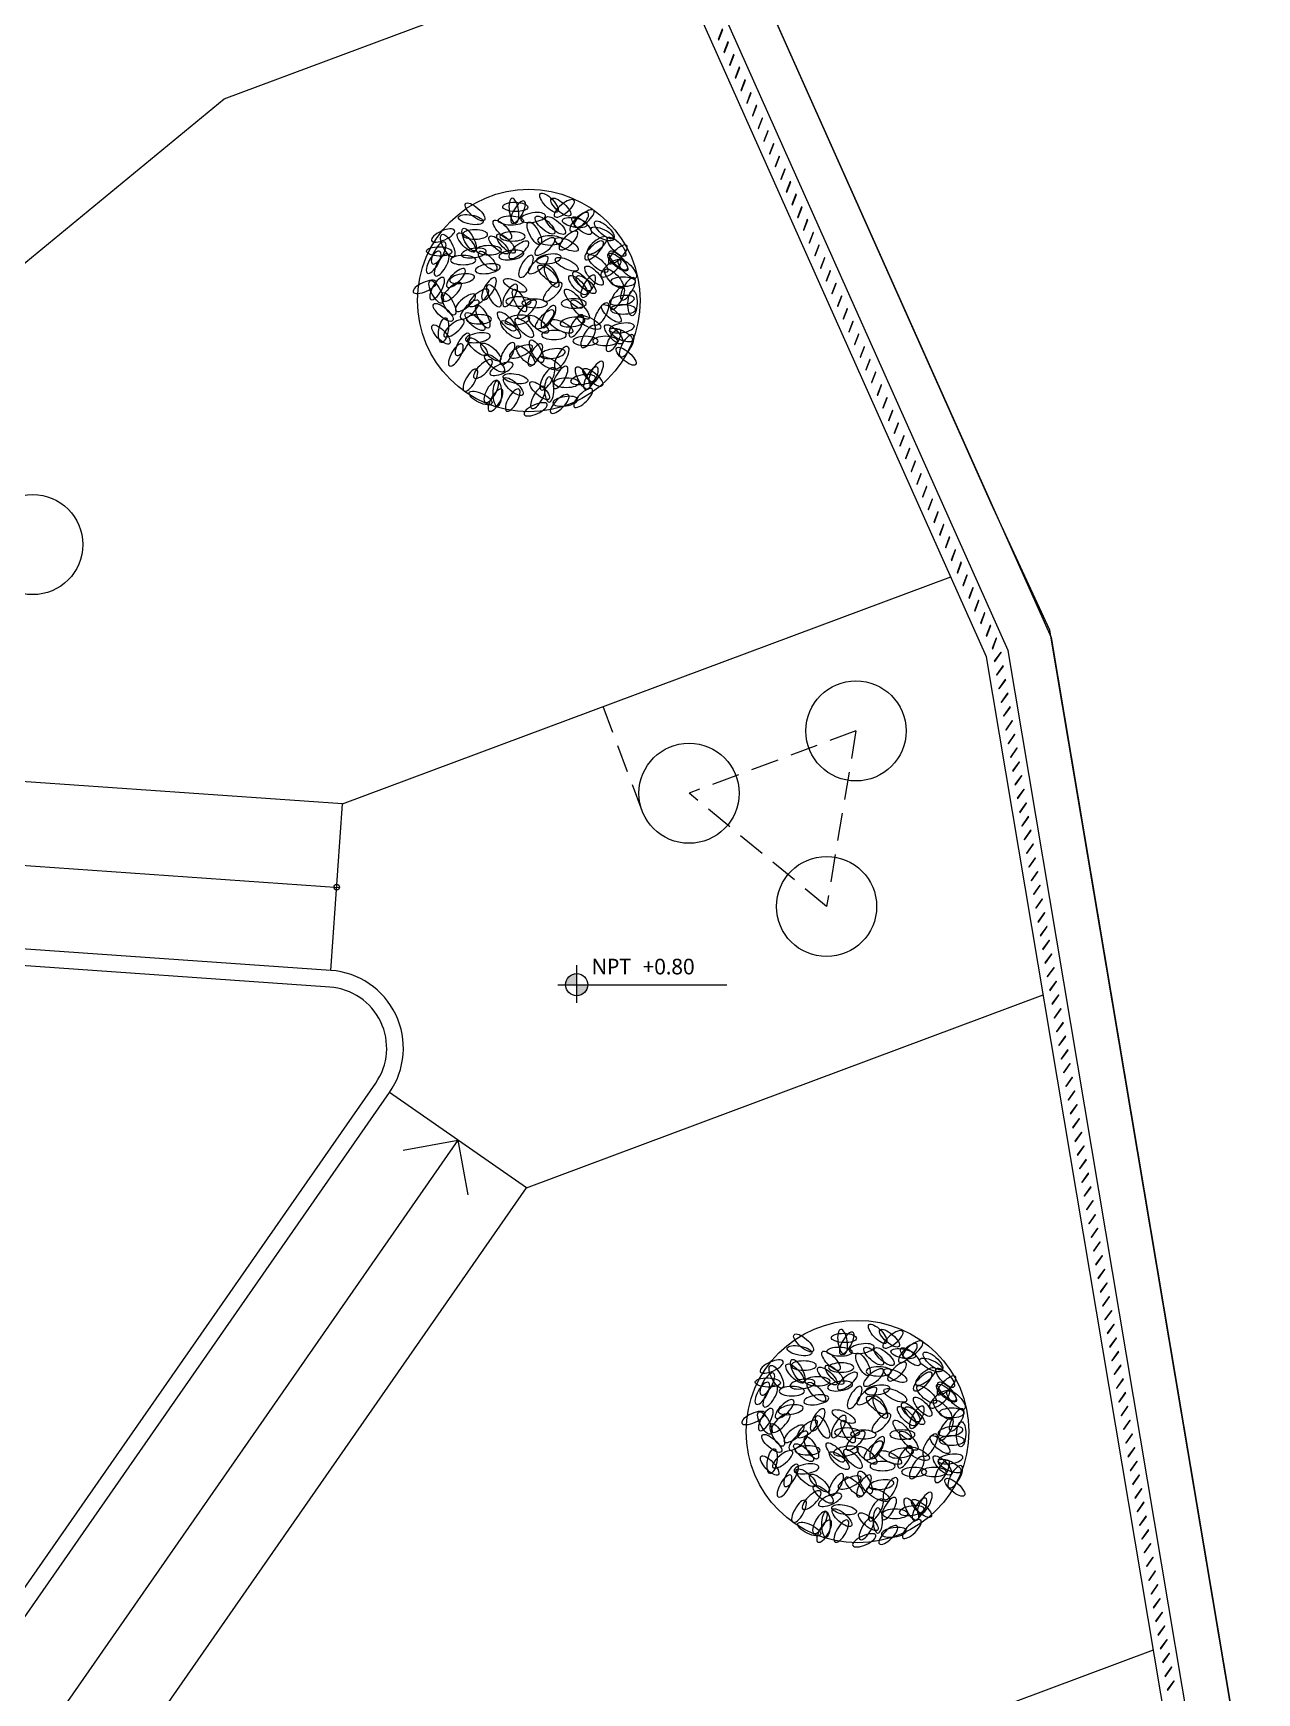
# Model space of a CAD drawing. Header units: millimetres. Extents: x 2471 to 2909, y 1327 to 1568.
# Drawn here: x 2675.79 to 2686.78, y 1391.15 to 1406.07 of the extents above; entities that cross this region are included whole.
import ezdxf
from ezdxf.enums import TextEntityAlignment as Align

# ---------------------------------------------------------------- set-up
doc = ezdxf.new("R2010")
doc.units = ezdxf.units.MM
doc.linetypes.add('XREF_MOBILIARIO_200612$0$DASHED', pattern=[19.05, 12.7, -6.35])
doc.linetypes.add('XREF_MOBILIARIO_200612$0$DASHED2', pattern=[0.375, 0.25, -0.125])
doc.layers.get('0').update_dxf_attribs({"color": 251, "lineweight": 9})
for name, color, linetype, lineweight in [('XREF_MOBILIARIO_200612$0$A-TECHO-PROY', 251, 'XREF_MOBILIARIO_200612$0$DASHED', 13), ('XREF_MOBILIARIO_200612$0$I-MUEBLES', 251, 'Continuous', 13), ('XREF_PAISAJISMO_200612$0$A-AN-SYMB', 251, 'Continuous', 13), ('XREF_PAISAJISMO_200612$0$A-AN-TEXT-NIVEL', 251, 'Continuous', 13), ('XREF_PAISAJISMO_200612$0$A-CARP', 251, 'Continuous', 13), ('XREF_PAISAJISMO_200612$0$A-MURO BAJO', 251, 'Continuous', 13), ('XREF_PAISAJISMO_200612$0$A-PISO', 251, 'Continuous', 13), ('XREF_VEGETACION_200612$0$0_PA_ficus', 251, 'Continuous', 13)]:
    doc.layers.add(name, color=color, linetype=linetype, lineweight=lineweight)
doc.styles.add('XREF_PAISAJISMO_200612$0$NIVEL50', font='l_10646.ttf', dxfattribs={"height": 0.2})

# ---------------------------------------------------------------- blocks, each defined once
blk = doc.blocks.new('XREF_VEGETACION_200612$0$FICUS')
at = {"color": 251, "lineweight": 9}
blk.add_circle((0.5865, 0.3153), 0.4, dxfattribs=at)
at = {"color": 251, "lineweight": 0}
for centre, major_axis in [((0.3926, 0.634), (-0.034, 0.0297)), ((0.5377, 0.652), (0.0452, -0.0013)), ((0.7013, 0.6512), (-0.034, 0.0297)), ((0.6447, 0.5865), (-0.034, 0.0297)), ((0.6822, 0.5851), (-0.034, 0.0297)), ((0.7761, 0.5846), (-0.034, 0.0297)), ((0.8574, 0.5691), (-0.034, 0.0297)), ((0.4782, 0.5152), (-0.034, 0.0297)), ((0.7223, 0.5169), (-0.0407, 0.0197)), ((0.8507, 0.555), (-0.0407, 0.0197)), ((0.8349, 0.4486), (-0.034, 0.0297)), ((0.9062, 0.4534), (-0.034, 0.0297)), ((0.6542, 0.4106), (-0.034, 0.0297)), ((0.7223, 0.4456), (-0.0407, 0.0197)), ((0.5369, 0.3696), (-0.0407, 0.0197)), ((0.7921, 0.3726), (-0.034, 0.0297)), ((0.2785, 0.2727), (-0.034, 0.0297)), ((0.6073, 0.3051), (0.0452, -0.0013)), ((0.8824, 0.2688), (-0.034, 0.0297)), ((0.3926, 0.2395), (-0.034, 0.0297)), ((0.521, 0.2109), (-0.034, 0.0297)), ((0.6209, 0.2299), (-0.034, 0.0297)), ((0.7033, 0.2222), (-0.0407, 0.0197)), ((0.8032, 0.2364), (-0.0407, 0.0197)), ((0.4021, 0.1491), (-0.034, 0.0297)), ((0.9175, 0.1913), (-0.0407, 0.0197)), ((0.4497, 0.1301), (-0.034, 0.0297)), ((0.463, 0.0902), (-0.034, 0.0297)), ((0.9359, 0.1151), (-0.034, 0.0297)), ((0.6605, 0.0891), (-0.0407, 0.0197)), ((0.8163, 0.0391), (-0.034, 0.0297)), ((0.5304, 0.0058), (-0.034, 0.0297)), ((0.6255, -0.0084), (-0.034, 0.0297)), ((0.4131, -0.0352), (-0.0407, 0.0197))]:
    blk.add_ellipse(centre, major_axis=major_axis, ratio=0.368421, dxfattribs=at)
at = {"color": 251, "lineweight": 0, "extrusion": (0, 0, -1)}
for centre, major_axis in [((0.5327, 0.6382), (-0.0064, 0.0447)), ((0.5477, 0.6331), (0.0223, 0.0393)), ((0.6016, 0.6138), (0.0446, 0.007)), ((0.7673, 0.598), (0.0319, 0.0319)), ((0.7287, 0.531), (0.0319, 0.0319)), ((0.2444, 0.4529), (0.0223, 0.0393)), ((0.2625, 0.4863), (0.0223, 0.0393)), ((0.2729, 0.4434), (0.0223, 0.0393)), ((0.3889, 0.4862), (0.0446, 0.007)), ((0.5236, 0.4791), (0.0446, 0.007)), ((0.5762, 0.4382), (0.0223, 0.0393)), ((0.6584, 0.4649), (0.0446, 0.007)), ((0.8209, 0.4955), (0.0319, 0.0319)), ((0.906, 0.4813), (0.0319, 0.0319)), ((0.3245, 0.3963), (0.0319, 0.0319)), ((0.4385, 0.4295), (0.0446, 0.007)), ((0.257, 0.3584), (0.0223, 0.0393)), ((0.3103, 0.3466), (0.0319, 0.0319)), ((0.3463, 0.394), (0.0446, 0.007)), ((0.4431, 0.3574), (0.0223, 0.0393)), ((0.5191, 0.3336), (0.0223, 0.0393)), ((0.672, 0.3466), (0.0319, 0.0319)), ((0.7997, 0.3669), (0.0223, 0.0393)), ((0.9043, 0.3241), (0.0223, 0.0393)), ((0.9424, 0.3574), (0.0223, 0.0393)), ((0.3741, 0.2828), (0.0319, 0.0319)), ((0.549, 0.3118), (0.0452, 0)), ((0.5798, 0.2828), (0.0319, 0.0319)), ((0.6571, 0.2575), (0.0223, 0.0393)), ((0.8473, 0.267), (0.0223, 0.0393)), ((0.9208, 0.3161), (0.0446, 0.007)), ((0.9249, 0.2834), (0.0452, 0)), ((0.5449, 0.2452), (0.0446, 0.007)), ((0.6436, 0.2474), (0.0319, 0.0319)), ((0.7435, 0.2381), (0.0446, 0.007)), ((0.7569, 0.2242), (0.0223, 0.0393)), ((0.3479, 0.1577), (0.0223, 0.0393)), ((0.4031, 0.1814), (0.0446, 0.007)), ((0.7997, 0.1862), (0.0223, 0.0393)), ((0.8906, 0.1722), (0.0223, 0.0393)), ((0.9208, 0.2168), (0.0446, 0.007)), ((0.9376, 0.1529), (0.0223, 0.0393)), ((0.3242, 0.1197), (0.0223, 0.0393)), ((0.5096, 0.1244), (0.0223, 0.0393)), ((0.6095, 0.1197), (0.0223, 0.0393)), ((0.6726, 0.1246), (0.0446, 0.007)), ((0.7046, 0.1101), (0.0223, 0.0393)), ((0.3764, 0.0287), (0.0223, 0.0393)), ((0.4215, 0.0689), (0.0319, 0.0319)), ((0.6527, 0.0336), (0.0223, 0.0393)), ((0.6999, 0.0388), (0.0223, 0.0393)), ((0.8094, 0.0364), (0.0223, 0.0393)), ((0.8282, 0.057), (0.0223, 0.0393)), ((0.4515, -0.0113), (0.0223, 0.0393)), ((0.4667, -0.0426), (0.0223, 0.0393)), ((0.4731, -0.0189), (0, 0.0452)), ((0.5285, -0.0426), (0.0223, 0.0393)), ((0.6189, -0.0331), (0.0223, 0.0393)), ((0.6594, -0.0044), (0, 0.0452)), ((0.7812, 0.0312), (0.0446, 0.007)), ((0.7815, -0.0351), (0.0319, 0.0319)), ((0.6972, -0.0563), (0.0319, 0.0319)), ((0.7174, -0.0468), (0.0446, 0.007))]:
    blk.add_ellipse(centre, major_axis=major_axis, ratio=0.368421, start_param=3.141593, end_param=9.424778, dxfattribs=at)
at = {"color": 251, "lineweight": 0}
for centre, major_axis in [((0.6588, 0.667), (-0.031, 0.0328)), ((0.3781, 0.6063), (-0.0444, 0.0083)), ((0.4912, 0.5699), (-0.031, 0.0328)), ((0.5221, 0.6028), (-0.0452, 0.0013)), ((0.6061, 0.5569), (-0.0212, 0.0399)), ((0.7511, 0.5955), (-0.0444, 0.0083)), ((0.2948, 0.5127), (-0.0212, 0.0399)), ((0.3622, 0.5239), (-0.031, 0.0328)), ((0.3716, 0.5343), (-0.0212, 0.0399)), ((0.504, 0.5199), (-0.031, 0.0328)), ((0.9016, 0.5089), (-0.031, 0.0328)), ((0.2644, 0.4918), (-0.0452, 0.0013)), ((0.4384, 0.4579), (-0.031, 0.0328)), ((0.9073, 0.4591), (-0.031, 0.0328)), ((0.6683, 0.403), (-0.0212, 0.0399)), ((0.7775, 0.3848), (-0.031, 0.0328)), ((0.8206, 0.4048), (-0.031, 0.0328)), ((0.8922, 0.3941), (-0.031, 0.0328)), ((0.9403, 0.4295), (-0.031, 0.0328)), ((0.2534, 0.3462), (-0.0212, 0.0399)), ((0.461, 0.332), (-0.0212, 0.0399)), ((0.5525, 0.3152), (-0.0212, 0.0399)), ((0.7473, 0.3218), (-0.031, 0.0328)), ((0.7629, 0.371), (-0.031, 0.0328)), ((0.2984, 0.3033), (-0.0212, 0.0399)), ((0.4208, 0.2571), (-0.0212, 0.0399)), ((0.7705, 0.2827), (-0.031, 0.0328)), ((0.9588, 0.3057), (0.0013, 0.0452)), ((0.2798, 0.2088), (-0.0077, -0.0445)), ((0.5068, 0.2404), (-0.031, 0.0328)), ((0.57, 0.2174), (-0.031, 0.0328)), ((0.2706, 0.1932), (0.031, -0.0328)), ((0.8913, 0.1938), (-0.031, 0.0328)), ((0.5743, 0.118), (-0.031, 0.0328)), ((0.6139, 0.1328), (-0.0212, 0.0399)), ((0.7797, 0.0367), (-0.0212, 0.0399)), ((0.5382, 0.0345), (-0.0444, 0.0083))]:
    blk.add_ellipse(centre, major_axis=major_axis, ratio=0.368421, start_param=3.141593, end_param=9.424778, dxfattribs=at)
at = {"color": 251, "lineweight": 0, "extrusion": (0, 0, -1)}
for centre, major_axis in [((0.7137, 0.6467), (0.0348, 0.0288)), ((0.7849, 0.6104), (0.0348, 0.0288)), ((0.2781, 0.5492), (0.0412, 0.0185)), ((0.393, 0.5528), (-0.0452, 0)), ((0.5277, 0.5457), (-0.0452, 0)), ((0.6441, 0.5097), (0.0348, 0.0288)), ((0.6625, 0.5316), (-0.0452, 0)), ((0.8313, 0.5135), (0.0348, 0.0288)), ((0.3504, 0.4607), (-0.0452, 0)), ((0.4426, 0.4961), (-0.0452, 0)), ((0.5502, 0.4976), (0.0348, 0.0288)), ((0.62, 0.4434), (0.0348, 0.0288)), ((0.8813, 0.4312), (0.0348, 0.0288)), ((0.2124, 0.3643), (0.0412, 0.0185)), ((0.4066, 0.325), (0.0348, 0.0288)), ((0.9249, 0.3827), (-0.0452, 0)), ((0.3585, 0.3074), (0.0348, 0.0288)), ((0.7476, 0.3047), (-0.0452, 0)), ((0.3174, 0.2154), (-0.0348, -0.0288)), ((0.4072, 0.248), (-0.0452, 0)), ((0.6767, 0.1913), (-0.0452, 0)), ((0.7901, 0.17), (-0.0452, 0)), ((0.861, 0.17), (-0.0452, 0)), ((0.5581, 0.1323), (0.0412, 0.0185)), ((0.488, 0.0697), (0.0412, 0.0185)), ((0.7215, 0.0198), (-0.0452, 0)), ((0.6107, -0.0757), (0.0412, 0.0185))]:
    blk.add_ellipse(centre, major_axis=major_axis, ratio=0.368421, dxfattribs=at)
blk = doc.blocks.new('XREF_MOBILIARIO_200612$0$BANCA1')
blk.add_circle((0, 0), 0.45)
blk = doc.blocks.new('XREF_MOBILIARIO_200612')
at = {"layer": 'XREF_MOBILIARIO_200612$0$A-TECHO-PROY', "linetype": 'XREF_MOBILIARIO_200612$0$DASHED2'}
for p, q in [((123.449, 78.619, 0), (123.099, 79.556, 0)), ((125.37, 79.337, 0), (123.871, 78.777, 0)), ((125.37, 79.337, 0), (125.106, 77.759, 0)), ((125.106, 77.759, 0), (123.871, 78.777, 0))]:
    blk.add_line(p, q, dxfattribs=at)
at = {"layer": 'XREF_MOBILIARIO_200612$0$I-MUEBLES', "rotation": 148.0854079934007}
for p in [(117.976, 81.012, 0), (125.37, 79.337, 0), (123.871, 78.777, 0), (125.106, 77.759, 0)]:
    blk.add_blockref('XREF_MOBILIARIO_200612$0$BANCA1', p, dxfattribs=at)
blk = doc.blocks.new('XREF_PAISAJISMO_200612$0$NIVELES')
h = blk.add_hatch(color=256)
h.paths.add_polyline_path([(0, 0.081, 0.414214), (-0.086, -0.005), (0, -0.005)])
h.paths.add_polyline_path([(0.086, -0.005), (0, -0.005), (0, -0.09, 0.414214)])
for points in [[(0, -0.145), (0, 0.145)], [(-0.145, -0.005), (1.152, -0.005)]]:
    blk.add_lwpolyline(points)
blk.add_circle((0, -0.005), 0.0855)
at = {"style": 'XREF_PAISAJISMO_200612$0$NIVEL50'}
for tag, p in [('TIPONIVEL', (0.114, 0.008)), ('NIVELPISO', (0.506, 0.008))]:
    blk.add_attdef(tag, p, '', height=0.12, dxfattribs=at)
blk = doc.blocks.new('XREF_PAISAJISMO_200612$0$baranda exterior')
at = {"layer": 'XREF_PAISAJISMO_200612$0$A-PISO', "true_color": 0xffffff}
h = blk.add_hatch(color=7, dxfattribs=at)
h.dxf.hatch_style = 1
h.paths.add_polyline_path([(-0.05, 0), (0.05, 0), (0.05, 0.005), (-0.05, 0.005)])
blk.add_lwpolyline([(-0.05, 0), (0.05, 0), (0.05, 0.005), (-0.05, 0.005)], close=True)
blk = doc.blocks.new('A$Cda3111fd')
at = {"layer": 'XREF_PAISAJISMO_200612$0$A-AN-SYMB'}
for p, q in [((85.849, 42.21, 0), (92.079, 41.777, 0)), ((93.143, 39.504, 0), (89.333, 34.024, 0))]:
    blk.add_line(p, q, dxfattribs=at)
at = {"layer": 'XREF_PAISAJISMO_200612$0$A-AN-SYMB', "elevation": 0}
blk.add_lwpolyline([(92.651, 39.416), (93.143, 39.504), (93.232, 39.012)], dxfattribs=at)
at = {"layer": 'XREF_PAISAJISMO_200612$0$A-AN-SYMB'}
blk.add_circle((92.054, 41.779, 0), 0.025, dxfattribs=at)
at = {"layer": 'XREF_PAISAJISMO_200612$0$A-MURO BAJO'}
for p, q in [((94.934, 51.946, 0), (98.47, 44.023, 0)), ((98.47, 44.023, 0), (100.319, 33.024, 0)), ((92.002, 41.03, 0), (85.797, 41.462, 0)), ((91.991, 40.881, 0), (85.787, 41.312, 0)), ((88.607, 34.557, 0), (92.405, 40.018, 0)), ((88.73, 34.471, 0), (92.528, 39.932, 0))]:
    blk.add_line(p, q, dxfattribs=at)
at = {"layer": 'XREF_PAISAJISMO_200612$0$A-MURO BAJO', "elevation": 0}
for points in [[(93.344, 20.972), (92.998, 21.173), (99.9, 33.1), (98.084, 43.906), (94.557, 51.81), (93.737, 54.732), (94.113, 54.872), (94.934, 51.946)], [(98.47, 44.023), (100.319, 33.024)]]:
    blk.add_lwpolyline(points, dxfattribs=at)
at = {"layer": 'XREF_PAISAJISMO_200612$0$A-MURO BAJO'}
blk.add_polyline3d([(92.998, 21.173, 0), (92.825, 21.273, 0), (99.691, 33.138, 0), (97.891, 43.848, 0), (94.368, 51.742, 0), (93.549, 54.661, 0), (93.737, 54.731, 0)], dxfattribs=at)
for radius in [0.7, 0.55]:
    blk.add_arc((91.953, 40.332, 0), radius, 325.1871, 86.0209, dxfattribs=at)
at = {"layer": 'XREF_PAISAJISMO_200612$0$A-MURO BAJO', "extrusion": (1.16482e-07, 5.6529e-08, 1)}
blk.add_arc((90.578, 33.187, 0), 2.4, 145.1871, 281.5424, dxfattribs=at)
at = {"layer": 'XREF_PAISAJISMO_200612$0$A-PISO'}
for p, q in [((91.044, 48.864, 0), (94.994, 50.34, 0)), ((85.477, 44.286, 0), (91.044, 48.864, 0)), ((92.106, 42.527, 0), (97.569, 44.569, 0)), ((92.106, 42.527, 0), (85.901, 42.958, 0)), ((92.002, 41.03, 0), (92.106, 42.527, 0)), ((93.759, 39.076, 0), (98.401, 40.812, 0)), ((93.759, 39.076, 0), (92.528, 39.932, 0)), ((89.962, 33.615, 0), (93.759, 39.076, 0)), ((95.24, 33.373, 0), (99.391, 34.925, 0))]:
    blk.add_line(p, q, dxfattribs=at)
at = {"layer": 'XREF_PAISAJISMO_200612$0$A-PISO', "elevation": 0}
blk.add_lwpolyline([(92.998, 21.173), (93.344, 20.972), (100.319, 33.024), (98.459, 44.088), (97.933, 45.227), (94.934, 51.946), (94.113, 54.872), (93.737, 54.732)], dxfattribs=at)
blk.add_blockref('XREF_MOBILIARIO_200612', (-28.652, -36.154, 0))
at = {"layer": 'XREF_PAISAJISMO_200612$0$A-AN-TEXT-NIVEL'}
ref = blk.add_blockref('XREF_PAISAJISMO_200612$0$NIVELES', (94.21, 40.908, 0), dxfattribs=dict(at, xscale=1.169359018536425, yscale=1.169359018536425, zscale=1.169359018536425))
ref.add_attrib('TIPONIVEL', 'NPT', dxfattribs={"layer": '0', "height": 0.1403, "style": 'XREF_PAISAJISMO_200612$0$NIVEL50'}).set_placement((94.344, 40.953, 0), align=Align.BOTTOM_LEFT)
ref.add_attrib('NIVELPISO', '+0.80', dxfattribs={"layer": '0', "height": 0.1403, "style": 'XREF_PAISAJISMO_200612$0$NIVEL50'}).set_placement((94.802, 40.953, 0), align=Align.BOTTOM_LEFT)
at = {"layer": 'XREF_PAISAJISMO_200612$0$A-CARP'}
for p, rotation in [((95.504, 49.442, 0), 69.04978954898301), ((95.555, 49.328, 0), 69.04978954898301), ((95.606, 49.213, 0), 69.04978954898301), ((95.657, 49.099, 0), 69.04978954898301), ((95.708, 48.985, 0), 69.04978954898301), ((95.759, 48.871, 0), 69.04978954898301), ((95.81, 48.757, 0), 69.04978954898301), ((95.861, 48.643, 0), 69.04978954898301), ((95.912, 48.529, 0), 69.04978954898301), ((95.963, 48.414, 0), 69.04978954898301), ((96.014, 48.3, 0), 69.04978954898301), ((96.065, 48.186, 0), 69.04978954898301), ((96.115, 48.072, 0), 69.04978954898301), ((96.166, 47.958, 0), 69.04978954898301), ((96.217, 47.844, 0), 69.04978954898301), ((96.268, 47.73, 0), 69.04978954898301), ((96.319, 47.615, 0), 69.04978954898301), ((96.37, 47.501, 0), 69.04978954898301), ((96.421, 47.387, 0), 69.04978954898301), ((96.472, 47.273, 0), 69.04978954898301), ((96.523, 47.159, 0), 69.04978954898301), ((96.574, 47.045, 0), 69.04978954898301), ((96.625, 46.931, 0), 69.04978954898301), ((96.676, 46.816, 0), 69.04978954898301), ((96.727, 46.702, 0), 69.04978954898301), ((96.778, 46.588, 0), 69.04978954898301), ((96.829, 46.474, 0), 69.04978954898301), ((96.88, 46.36, 0), 69.04978954898301), ((96.931, 46.246, 0), 69.04978954898301), ((96.981, 46.131, 0), 69.04978954898301), ((97.032, 46.017, 0), 69.04978954898301), ((97.083, 45.903, 0), 69.04978954898301), ((97.134, 45.789, 0), 69.04978954898301), ((97.185, 45.675, 0), 69.04978954898301), ((97.236, 45.561, 0), 69.04978954898301), ((97.287, 45.447, 0), 69.04978954898301), ((97.338, 45.332, 0), 69.04978954898301), ((97.389, 45.218, 0), 69.04978954898301), ((97.44, 45.104, 0), 69.04978954898301), ((97.491, 44.99, 0), 69.825330070796), ((97.544, 44.877, 0), 69.825330070796), ((97.596, 44.763, 0), 69.825330070796), ((97.649, 44.65, 0), 69.825330070796), ((97.701, 44.536, 0), 69.825330070796), ((97.754, 44.423, 0), 69.825330070796), ((97.806, 44.309, 0), 69.825330070796), ((97.859, 44.196, 0), 69.825330070796), ((97.911, 44.083, 0), 69.825330070796), ((97.964, 43.969, 0), 69.825330070796), ((97.993, 43.848, 0), 54.54132250091839), ((98.013, 43.725, 0), 54.54132250091839), ((98.034, 43.602, 0), 54.54132250091839), ((98.055, 43.479, 0), 54.54132250091839), ((98.076, 43.355, 0), 54.54132250091839), ((98.096, 43.232, 0), 54.54132250091839), ((98.117, 43.109, 0), 54.54132250091839), ((98.138, 42.986, 0), 54.54132250091839), ((98.158, 42.862, 0), 54.54132250091839), ((98.179, 42.739, 0), 54.54132250091839), ((98.2, 42.616, 0), 54.54132250091839), ((98.221, 42.492, 0), 54.54132250091839), ((98.241, 42.369, 0), 54.54132250091839), ((98.262, 42.246, 0), 54.54132250091839), ((98.283, 42.123, 0), 54.54132250091839), ((98.303, 41.999, 0), 54.54132250091839), ((98.324, 41.876, 0), 54.54132250091839), ((98.345, 41.753, 0), 54.54132250091839), ((98.366, 41.63, 0), 54.54132250091839), ((98.386, 41.506, 0), 54.54132250091839), ((98.407, 41.383, 0), 54.54132250091839), ((98.428, 41.26, 0), 54.54132250091839), ((98.449, 41.136, 0), 54.54132250091839), ((98.469, 41.013, 0), 54.54132250091839), ((98.49, 40.89, 0), 54.54132250091839), ((98.511, 40.767, 0), 54.54132250091839), ((98.531, 40.643, 0), 54.54132250091839), ((98.552, 40.52, 0), 54.54132250091839), ((98.573, 40.397, 0), 54.54132250091839), ((98.594, 40.274, 0), 54.54132250091839), ((98.614, 40.15, 0), 54.54132250091839), ((98.635, 40.027, 0), 54.54132250091839), ((98.656, 39.904, 0), 54.54132250091839), ((98.676, 39.781, 0), 54.54132250091839), ((98.697, 39.657, 0), 54.54132250091839), ((98.718, 39.534, 0), 54.54132250091839), ((98.739, 39.411, 0), 54.54132250091839), ((98.759, 39.287, 0), 54.54132250091839), ((98.78, 39.164, 0), 54.54132250091839), ((98.801, 39.041, 0), 54.54132250091839), ((98.821, 38.918, 0), 54.54132250091839), ((98.842, 38.794, 0), 54.54132250091839), ((98.863, 38.671, 0), 54.54132250091839), ((98.884, 38.548, 0), 54.54132250091839), ((98.904, 38.425, 0), 54.54132250091839), ((98.925, 38.301, 0), 54.54132250091839), ((98.946, 38.178, 0), 54.54132250091839), ((98.967, 38.055, 0), 54.54132250091839), ((98.987, 37.931, 0), 54.54132250091839), ((99.008, 37.808, 0), 54.54132250091839), ((99.029, 37.685, 0), 54.54132250091839), ((99.049, 37.562, 0), 54.54132250091839), ((99.07, 37.438, 0), 54.54132250091839), ((99.091, 37.315, 0), 54.54132250091839), ((99.112, 37.192, 0), 54.54132250091839), ((99.132, 37.069, 0), 54.54132250091839), ((99.153, 36.945, 0), 54.54132250091839), ((99.174, 36.822, 0), 54.54132250091839), ((99.194, 36.699, 0), 54.54132250091839), ((99.215, 36.575, 0), 54.54132250091839), ((99.236, 36.452, 0), 54.54132250091839), ((99.257, 36.329, 0), 54.54132250091839), ((99.277, 36.206, 0), 54.54132250091839), ((99.298, 36.082, 0), 54.54132250091839), ((99.319, 35.959, 0), 54.54132250091839), ((99.339, 35.836, 0), 54.54132250091839), ((99.36, 35.713, 0), 54.54132250091839), ((99.381, 35.589, 0), 54.54132250091839), ((99.402, 35.466, 0), 54.54132250091839), ((99.422, 35.343, 0), 54.54132250091839), ((99.443, 35.219, 0), 54.54132250091839), ((99.464, 35.096, 0), 54.54132250091839), ((99.485, 34.973, 0), 54.54132250091839), ((99.505, 34.85, 0), 54.54132250091839), ((99.526, 34.726, 0), 54.54132250091839), ((99.547, 34.603, 0), 54.54132250091839)]:
    blk.add_blockref('XREF_PAISAJISMO_200612$0$baranda exterior', p, dxfattribs=dict(at, rotation=rotation))
at = {"layer": 'XREF_VEGETACION_200612$0$0_PA_ficus', "xscale": 2.49999999999999, "yscale": 2.49999999999999, "zscale": 2.49999999999999}
for p in [(92.314, 46.263, 0), (95.266, 36.097, 0)]:
    blk.add_blockref('XREF_VEGETACION_200612$0$FICUS', p, dxfattribs=at)

msp = doc.modelspace()

# ---------------------------------------------------------------- block references
msp.add_blockref('A$Cda3111fd', (2586.461, 1356.615, 0))

doc.saveas('drawing.dxf')
